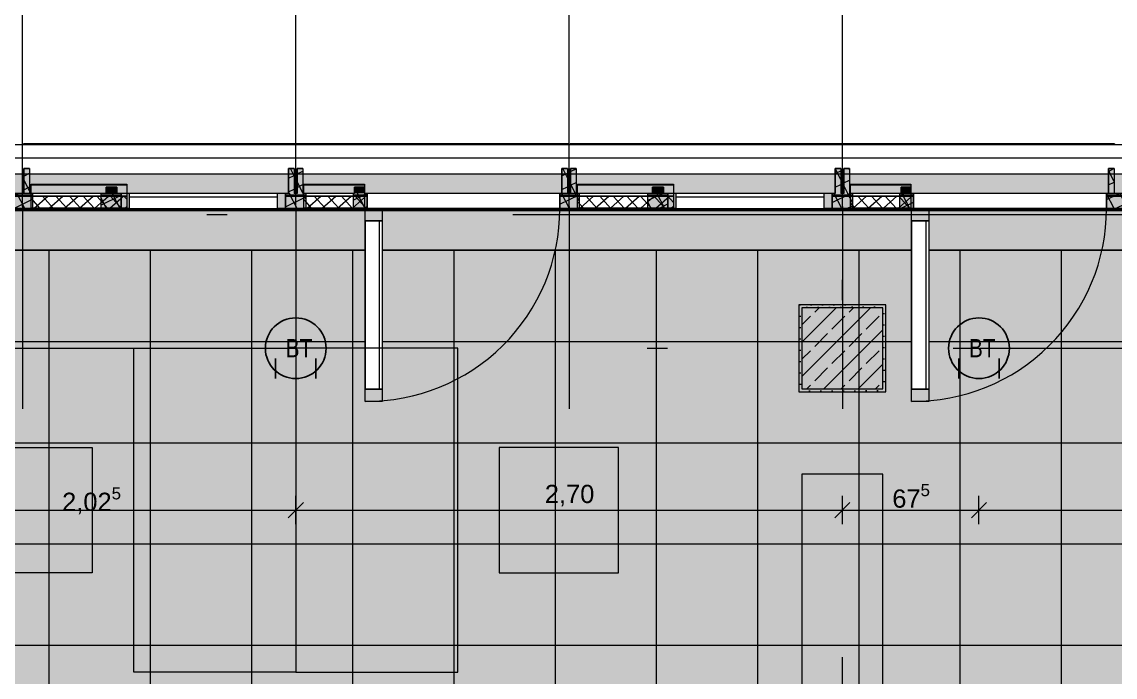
# Model space of a CAD drawing. Header units: metres. Extents: x -22.4 to 53.1, y 133.6 to 157.9.
# Drawn here: x 15.92 to 21.32, y 150.76 to 154 of the extents above; entities that cross this region are included whole.
import ezdxf

# ---------------------------------------------------------------- set-up
doc = ezdxf.new("R2010")
doc.units = ezdxf.units.M
doc.header["$MEASUREMENT"] = 0
for name, pattern in [('Achse', [0.0023, 0.0015, -0.0008]), ('Strichlinie_ eng', [0.0023, 0.0015, -0.0008]), ('Strichpunktlinie', [0.006703, 0.003528, -0.001764, 0, -0.001411]), ('Wipeout_Contour', [1, 0, -1])]:
    doc.linetypes.add(name, pattern=pattern)
for name, color, linetype in [('00  Raster', 7, 'Continuous'), ('00  Raster Ausbau', 7, 'Continuous'), ('10  Fassade', 7, 'Continuous'), ('10  Fassade_Deckschraffur', 7, 'Continuous'), ('10  Fassade_Schnittschraffur', 7, 'Continuous'), ('10  Stützen', 7, 'Continuous'), ('10  Stützen_Schnittschraffur', 7, 'Continuous'), ('10  Wand Massiv_Deckschraffur', 7, 'Continuous'), ('10  Wand Massiv_Fenster', 7, 'Continuous'), ('20  Möbel', 7, 'Continuous'), ('20  TGA - Revi+BT', 7, 'Continuous'), ('40 Bemaßung 1_ 50 Bodenspiegel', 7, 'Continuous'), ('Neubau_20  Boden Aufbauten', 7, 'Continuous'), ('Neubau_20  Boden Aufbauten_Deckschraffur', 7, 'Continuous'), ('Neubau_20  Möbel', 7, 'Continuous'), ('Neubau_20  TGA - Revi+BT', 7, 'Continuous')]:
    doc.layers.add(name, color=color, linetype=linetype)
doc.styles.add('ERSTELLTER_STIL_1', font='')
doc.styles.add('ERSTELLTER_STIL_2', font='')
doc.styles.get('ERSTELLTER_STIL_1').set_extended_font_data('Arial')
doc.styles.get('ERSTELLTER_STIL_2').set_extended_font_data('Arial Narrow')
pattern_1 = [(41.86749, (-110.10794, 75.264664), (-0.033370506, 0.037234518), []), (131.86749, (-110.10794, 75.264664), (0.037234518, 0.033370506), [])]
pattern_2 = [(26.86749, (-110.10794, 75.264664), (-0.027115717, 0.053523246), []), (116.86749, (-110.10794, 75.264664), (0.053523246, 0.027115717), [])]

msp = doc.modelspace()

# ---------------------------------------------------------------- hatches: boundary and pattern name
at = {"layer": '10  Stützen_Schnittschraffur', "linetype": 'Continuous', "lineweight": 0, "true_color": 0xffffff}
h = msp.add_hatch(color=7, dxfattribs=at)
h.paths.add_polyline_path([(19.7534, 152.6049), (19.7534, 152.1749), (20.1834, 152.1749), (20.1834, 152.6049)])
h.paths.add_polyline_path([(19.7684, 152.5899), (20.1684, 152.5899), (20.1684, 152.1899), (19.7684, 152.1899)], flags=0)
at = {"layer": '10  Stützen_Schnittschraffur', "linetype": 'Continuous', "lineweight": 13, "true_color": 0x000100}
h = msp.add_hatch(dxfattribs=at)
h.set_pattern_fill('Gips_0001', color=98, style=0, pattern_type=2)
h.set_pattern_definition([(26.86749, (-110.107942, 75.264664), (-0.0112982155, 0.0223013526), [0, -0.025])])
h.paths.add_polyline_path([(19.7534, 152.6049), (19.7534, 152.1749), (20.1834, 152.1749), (20.1834, 152.6049)])
h.paths.add_polyline_path([(19.7684, 152.5899), (20.1684, 152.5899), (20.1684, 152.1899), (19.7684, 152.1899)], flags=0)
at = {"layer": '10  Stützen_Schnittschraffur', "linetype": 'Continuous', "lineweight": 0, "true_color": 0xffffff}
msp.add_hatch(color=7, dxfattribs=at).paths.add_polyline_path([(19.7684, 152.1899), (20.1684, 152.1899), (20.1684, 152.5899), (19.7684, 152.5899)])
at = {"layer": '10  Stützen_Schnittschraffur', "linetype": 'Continuous', "lineweight": 13, "true_color": 0x000100}
h = msp.add_hatch(dxfattribs=at)
h.set_pattern_fill('Beton__Stahlbeton_0001', color=98, style=0, pattern_type=2)
h.set_pattern_definition([(225, (19.76843, 152.58991), (-0.084853, 0.084853), []), (225, (19.726, 152.63233), (-0.084853, 0.084853), [0.09, -0.03])])
h.paths.add_polyline_path([(19.7684, 152.1899), (20.1684, 152.1899), (20.1684, 152.5899), (19.7684, 152.5899)])
at = {"layer": 'Neubau_20  Boden Aufbauten_Deckschraffur', "linetype": 'Continuous', "lineweight": 0, "true_color": 0xffffff}
h = msp.add_hatch(color=7, dxfattribs=at)
h.paths.add_polyline_path([(-1.5691, 152.8749), (-1.5691, 148.1899), (3.8309, 148.1899), (3.8309, 145.6049), (-1.6666, 145.6049), (-1.6666, 145.3049), (29.4509, 145.3049), (29.4509, 148.8302), (30.6509, 148.8302), (30.6509, 152.1899), (30.5714, 152.1899), (30.5714, 152.5899), (30.7434, 152.5899), (30.7434, 152.8757), (3.7934, 152.8749)])
h.paths.add_polyline_path([(9.1184, 145.6049), (9.1184, 148.1899), (14.6184, 148.1899), (14.6184, 145.6049), (13.0834, 145.6049), (13.0834, 145.7949), (10.6384, 145.7949), (10.6384, 145.6049)], flags=0)
at = {"layer": 'Neubau_20  Boden Aufbauten_Deckschraffur', "linetype": 'Continuous', "lineweight": 18}
h = msp.add_hatch(dxfattribs=at)
h.set_pattern_fill('Verband__Quadrat__50x50__4D', color=6, style=0, pattern_type=2)
h.set_pattern_definition([(8e-13, (15.05054, 148.9226), (0, 0.5), []), (90, (15.05054, 148.9226), (-0.5, 0), [])])
h.paths.add_polyline_path([(-1.5691, 152.8749), (-1.5691, 148.1899), (3.8309, 148.1899), (3.8309, 145.6049), (-1.6666, 145.6049), (-1.6666, 145.3049), (29.4509, 145.3049), (29.4509, 148.8302), (30.6509, 148.8302), (30.6509, 152.1899), (30.5714, 152.1899), (30.5714, 152.5899), (30.7434, 152.5899), (30.7434, 152.8757), (3.7934, 152.8749)])
h.paths.add_polyline_path([(9.1184, 145.6049), (9.1184, 148.1899), (14.6184, 148.1899), (14.6184, 145.6049), (13.0834, 145.6049), (13.0834, 145.7949), (10.6384, 145.7949), (10.6384, 145.6049)], flags=0)

# ---------------------------------------------------------------- linework, layer by layer
at = {"layer": '10  Stützen', "color": 7, "linetype": 'Continuous', "lineweight": 13, "ltscale": 1000, "flags": 128}
for points in [[(19.7534, 152.6049), (19.7534, 152.1749), (20.1834, 152.1749), (20.1834, 152.6049)], [(19.7684, 152.1899), (20.1684, 152.1899), (20.1684, 152.5899), (19.7684, 152.5899)]]:
    msp.add_lwpolyline(points, close=True, dxfattribs=at)
at = {"layer": '20  Möbel', "color": 9, "linetype": 'Continuous', "lineweight": 18, "ltscale": 1000}
for p, q in [((19.7684, 151.7681), (19.7684, 150.5681)), ((20.1684, 151.7681), (19.7684, 151.7681)), ((20.1684, 150.5681), (20.1684, 151.7681))]:
    msp.add_line(p, q, dxfattribs=at)
at = {"layer": '40 Bemaßung 1_ 50 Bodenspiegel', "color": 7, "linetype": 'Continuous', "lineweight": 13, "ltscale": 1000}
for p, q in [((17.2684, 151.5199), (17.2684, 151.6606)), ((19.9684, 151.5199), (19.9684, 151.6606)), ((20.6434, 151.5199), (20.6434, 151.6606)), ((15.2449, 151.5903), (17.2684, 151.5903)), ((17.3059, 151.6278), (17.2309, 151.5528)), ((17.2684, 151.5903), (19.9684, 151.5903)), ((20.0059, 151.6278), (19.9309, 151.5528)), ((19.9684, 151.5903), (20.6434, 151.5903)), ((20.6809, 151.6278), (20.6059, 151.5528)), ((20.6434, 151.5903), (22.6684, 151.5903))]:
    msp.add_line(p, q, dxfattribs=at)
at = {"layer": 'Neubau_20  Boden Aufbauten', "color": 7, "linetype": 'Continuous', "lineweight": 13, "ltscale": 1000, "flags": 128}
msp.add_lwpolyline([(-1.5691, 152.8749), (-1.5691, 148.1899), (3.8309, 148.1899), (3.8309, 145.6049), (-1.6666, 145.6049), (-1.6666, 145.3049), (29.4509, 145.3049), (29.4509, 148.8302), (30.6509, 148.8302), (30.6509, 152.1899), (30.5714, 152.1899), (30.5714, 152.5899), (30.7434, 152.5899), (30.7434, 152.8757), (3.7934, 152.8749)], close=True, dxfattribs=at)
at = {"layer": 'Neubau_20  Möbel', "color": 9, "linetype": 'Continuous', "lineweight": 18, "ltscale": 1000, "flags": 128}
for points in [[(17.2684, 152.3899), (17.2684, 150.7899), (16.4684, 150.7899), (16.4684, 152.3899)], [(16.2634, 151.8999), (16.2634, 151.2799), (15.6734, 151.2799), (15.6734, 151.8999)], [(18.2734, 151.8999), (18.2734, 151.2799), (18.8634, 151.2799), (18.8634, 151.8999)]]:
    msp.add_lwpolyline(points, close=True, dxfattribs=at)
at = {"layer": 'Neubau_20  TGA - Revi+BT', "color": 1, "linetype": 'Continuous', "lineweight": 25, "ltscale": 1000}
for p, q in [((17.1684, 152.2399), (17.1684, 152.3399)), ((17.3684, 152.2399), (17.3684, 152.3399)), ((20.5434, 152.2399), (20.5434, 152.3399)), ((20.7434, 152.2399), (20.7434, 152.3399))]:
    msp.add_line(p, q, dxfattribs=at)
for centre in [(17.2684, 152.3899), (20.6434, 152.3899)]:
    msp.add_circle(centre, 0.15, dxfattribs=at)

# ---------------------------------------------------------------- texts
at = {"layer": '20  TGA - Revi+BT', "color": 1, "linetype": 'Continuous', "lineweight": 25, "char_height": 0.09, "attachment_point": 6, "rotation": 359.9998, "style": 'ERSTELLTER_STIL_2'}
for insert in [(17.3503, 152.3904), (20.7253, 152.3904)]:
    msp.add_mtext('\\A1;{\\pqr;\\fArial Narrow|b0|i0|c0|p38;BT }', dxfattribs=dict(at, insert=insert))
at = {"layer": '40 Bemaßung 1_ 50 Bodenspiegel', "color": 7, "linetype": 'Continuous', "lineweight": 13, "char_height": 0.09, "attachment_point": 7, "style": 'ERSTELLTER_STIL_1'}
for s, insert in [('\\A1;{\\pql;\\fArial|b0|i0|c0|p38;2,02\\fArial|b0|i0|c0|p38;\\A1{\\H.66x;\\S5^  ;}}', (16.1144, 151.5599)), ('\\A1;{\\pql;\\fArial|b0|i0|c0|p38;67\\fArial|b0|i0|c0|p38;\\A1{\\H.66x;\\S5^  ;}}', (20.2151, 151.5759))]:
    msp.add_mtext(s, dxfattribs=dict(at, insert=insert))
at = {"layer": '40 Bemaßung 1_ 50 Bodenspiegel', "color": 7, "linetype": 'Continuous', "lineweight": 13, "insert": (18.4987, 151.6083), "char_height": 0.09, "width": 0.239452, "attachment_point": 7, "style": 'ERSTELLTER_STIL_1'}
msp.add_mtext('\\A1;{\\pql;\\fArial|b0|i0|c0|p38;2,70}', dxfattribs=at)

# ---------------------------------------------------------------- wipeouts: each hides what was drawn before it
at = {"color": 254, "linetype": 'Wipeout_Contour', "lineweight": 0, "ltscale": 621.032677}
msp.add_wipeout([(-8.8716, 153.3959), (-8.8716, 153.3299), (33.1556, 153.3299), (33.1556, 153.3959)], dxfattribs=at).dxf.layer = '10  Fassade_Deckschraffur'

# ---------------------------------------------------------------- next in the draw order: linework, layer by layer
at = {"layer": '10  Fassade', "color": 7, "linetype": 'Continuous', "lineweight": 18, "ltscale": 1000, "flags": 128}
msp.add_lwpolyline([(-8.8716, 153.3959), (33.1556, 153.3959)], dxfattribs=at)

# ---------------------------------------------------------------- next in the draw order: wipeouts: each hides what was drawn before it
at = {"color": 254, "linetype": 'Wipeout_Contour', "lineweight": 0, "ltscale": 620.542959}
msp.add_wipeout([(-8.8716, 153.1481), (33.1556, 153.1481), (33.1556, 153.3299), (-8.8716, 153.3299)], dxfattribs=at).dxf.layer = '10  Fassade_Deckschraffur'
at = {"color": 254, "linetype": 'Wipeout_Contour', "lineweight": 0, "ltscale": 619.490873}
msp.add_wipeout([(-8.8716, 153.0705), (-8.8716, 152.875), (33.1556, 152.875), (33.1556, 153.0705)], dxfattribs=at).dxf.layer = '10  Fassade_Deckschraffur'

# ---------------------------------------------------------------- next in the draw order: hatches: boundary and pattern name
at = {"layer": '10  Fassade', "linetype": 'Continuous', "lineweight": 0, "true_color": 0xffffff}
for points in [[(15.9609, 153.1999), (15.9609, 153.1969), (16.4344, 153.1969), (16.4344, 153.1999)], [(17.3084, 153.1999), (17.3084, 153.1969), (17.6074, 153.1969), (17.6074, 153.1999)], [(18.6609, 153.1999), (18.6609, 153.1969), (19.1344, 153.1969), (19.1344, 153.1999)], [(20.0084, 153.1999), (20.0084, 153.1969), (20.3074, 153.1969), (20.3074, 153.1999)]]:
    msp.add_hatch(color=7, dxfattribs=at).paths.add_polyline_path(points)

# ---------------------------------------------------------------- next in the draw order: linework, layer by layer
at = {"layer": '10  Fassade', "color": 7, "linetype": 'Continuous', "lineweight": 13, "ltscale": 1000}
for p, q in [((15.9534, 153.2774), (15.9259, 153.2774)), ((17.2609, 153.2774), (17.2334, 153.2774)), ((17.3034, 153.2774), (17.2759, 153.2774)), ((18.6109, 153.2774), (18.5834, 153.2774)), ((18.6534, 153.2774), (18.6259, 153.2774)), ((19.9609, 153.2774), (19.9334, 153.2774)), ((20.0034, 153.2774), (19.9759, 153.2774)), ((21.3109, 153.2774), (21.2834, 153.2774)), ((16.3854, 153.1849), (16.3314, 153.1849)), ((17.6074, 153.1849), (17.5594, 153.1849)), ((19.0854, 153.1849), (19.0314, 153.1849)), ((20.3074, 153.1849), (20.2594, 153.1849))]:
    msp.add_line(p, q, dxfattribs=at)
at = {"layer": '10  Fassade', "color": 7, "linetype": 'Continuous', "lineweight": 18, "ltscale": 1000, "flags": 128}
for points in [[(-8.8716, 153.3299), (33.1556, 153.3299)], [(-8.8716, 152.875), (33.1556, 152.875)]]:
    msp.add_lwpolyline(points, dxfattribs=at)
at = {"layer": '10  Fassade', "color": 7, "linetype": 'Strichlinie_ eng', "lineweight": 18, "ltscale": 1000, "flags": 128}
for points in [[(15.9259, 153.2774), (15.9534, 153.2774)], [(17.2334, 153.2774), (17.2609, 153.2774)], [(17.2759, 153.2774), (17.3034, 153.2774)], [(18.5834, 153.2774), (18.6109, 153.2774)], [(18.6259, 153.2774), (18.6534, 153.2774)], [(19.9334, 153.2774), (19.9609, 153.2774)], [(19.9759, 153.2774), (20.0034, 153.2774)], [(21.2834, 153.2774), (21.3109, 153.2774)], [(16.3314, 153.1849), (16.3854, 153.1849)], [(17.5594, 153.1849), (17.6074, 153.1849)], [(19.0314, 153.1849), (19.0854, 153.1849)], [(20.2594, 153.1849), (20.3074, 153.1849)]]:
    msp.add_lwpolyline(points, dxfattribs=at)
at = {"layer": '10  Fassade', "color": 7, "linetype": 'Continuous', "lineweight": 18, "ltscale": 1000, "flags": 128}
for points in [[(15.9609, 153.1999), (16.4344, 153.1999), (16.4344, 153.1969), (15.9609, 153.1969)], [(17.3084, 153.1999), (17.6074, 153.1999), (17.6074, 153.1969), (17.3084, 153.1969)], [(18.6609, 153.1999), (19.1344, 153.1999), (19.1344, 153.1969), (18.6609, 153.1969)], [(20.0084, 153.1999), (20.3074, 153.1999), (20.3074, 153.1969), (20.0084, 153.1969)]]:
    msp.add_lwpolyline(points, close=True, dxfattribs=at)
at = {"layer": '10  Wand Massiv_Fenster', "color": 7, "linetype": 'Continuous', "lineweight": 13, "ltscale": 1000}
for p, q in [((33.1556, 153.2499), (-8.8716, 153.2499)), ((33.1556, 152.8749), (-8.8716, 152.8749))]:
    msp.add_line(p, q, dxfattribs=at)

# ---------------------------------------------------------------- next in the draw order: wipeouts: each hides what was drawn before it
at = {"color": 254, "linetype": 'Wipeout_Contour', "lineweight": 0, "ltscale": 620.177937}
msp.add_wipeout([(-8.8716, 153.1481), (-8.8716, 153.1451), (33.1556, 153.1451), (33.1556, 153.1481)], dxfattribs=at).dxf.layer = '10  Fassade_Deckschraffur'

# ---------------------------------------------------------------- next in the draw order: wipeouts: each hides what was drawn before it
at = {"color": 254, "linetype": 'Wipeout_Contour', "lineweight": 0, "ltscale": 620.03891}
msp.add_wipeout([(-8.8716, 153.1419), (-8.8716, 153.0809), (33.1556, 153.0809), (33.1556, 153.1419)], dxfattribs=at).dxf.layer = '10  Fassade_Deckschraffur'

# ---------------------------------------------------------------- next in the draw order: linework, layer by layer
at = {"layer": '10  Fassade', "color": 7, "linetype": 'Continuous', "lineweight": 13, "ltscale": 1000}
for p, q in [((15.9259, 153.2774), (15.9259, 153.1549)), ((17.2609, 153.2774), (17.2609, 153.1549)), ((17.2759, 153.2774), (17.2759, 153.1549)), ((18.6109, 153.2774), (18.6109, 153.1549)), ((18.6259, 153.2774), (18.6259, 153.1549)), ((19.9609, 153.2774), (19.9609, 153.1549)), ((19.9759, 153.2774), (19.9759, 153.1549)), ((21.3109, 153.2774), (21.3109, 153.1549)), ((17.2759, 153.1549), (17.2609, 153.1549)), ((19.9759, 153.1549), (19.9609, 153.1549))]:
    msp.add_line(p, q, dxfattribs=at)
at = {"layer": '10  Fassade', "color": 7, "linetype": 'Strichlinie_ eng', "lineweight": 18, "ltscale": 1000, "flags": 128}
for points in [[(15.9259, 153.1549), (15.9259, 153.2774)], [(15.9534, 153.2774), (15.9534, 153.1549)], [(17.2334, 153.1549), (17.2334, 153.2774)], [(17.2609, 153.2774), (17.2609, 153.1549)], [(17.2759, 153.1549), (17.2759, 153.2774)], [(17.3034, 153.2774), (17.3034, 153.1549)], [(18.5834, 153.1549), (18.5834, 153.2774)], [(18.6109, 153.2774), (18.6109, 153.1549)], [(18.6259, 153.1549), (18.6259, 153.2774)], [(18.6534, 153.2774), (18.6534, 153.1549)], [(19.9334, 153.1549), (19.9334, 153.2774)], [(19.9609, 153.2774), (19.9609, 153.1549)], [(19.9759, 153.1549), (19.9759, 153.2774)], [(20.0034, 153.2774), (20.0034, 153.1549)], [(21.2834, 153.1549), (21.2834, 153.2774)], [(21.3109, 153.2774), (21.3109, 153.1549)], [(16.3314, 153.1549), (16.3314, 153.1849)], [(16.3854, 153.1849), (16.3854, 153.1549)], [(17.5594, 153.1549), (17.5594, 153.1849)], [(17.6074, 153.1849), (17.6074, 153.1549)], [(19.0314, 153.1549), (19.0314, 153.1849)], [(19.0854, 153.1849), (19.0854, 153.1549)], [(20.2594, 153.1549), (20.2594, 153.1849)], [(20.3074, 153.1849), (20.3074, 153.1549)], [(33.1556, 153.1549), (32.5564, 153.1549), (32.1184, 153.1549), (31.0859, 153.1549), (30.7684, 153.1549), (29.8564, 153.1549), (29.4184, 153.1549), (28.3859, 153.1549), (28.0684, 153.1549), (27.1564, 153.1549), (26.7184, 153.1549), (25.6859, 153.1549), (25.3684, 153.1549), (24.4564, 153.1549), (24.0184, 153.1549), (22.9859, 153.1549), (22.6684, 153.1549), (21.7564, 153.1549), (21.3184, 153.1549), (20.2859, 153.1549), (19.9684, 153.1549), (19.0564, 153.1549), (18.6184, 153.1549), (17.5859, 153.1549), (17.2684, 153.1549), (16.3564, 153.1549), (15.9184, 153.1549), (14.8859, 153.1549), (14.5684, 153.1549), (13.6564, 153.1549), (13.2184, 153.1549), (12.1859, 153.1549), (11.8684, 153.1549), (10.9564, 153.1549), (10.5184, 153.1549), (9.4859, 153.1549), (9.1684, 153.1549), (8.2564, 153.1549), (7.8184, 153.1549), (6.7859, 153.1549), (6.4684, 153.1549), (5.5564, 153.1549), (5.1184, 153.1549), (4.0859, 153.1549), (3.7684, 153.1549), (2.8564, 153.1549), (2.4184, 153.1549), (1.3859, 153.1549), (1.0684, 153.1549), (0.1564, 153.1549), (-0.2816, 153.1549), (-1.3141, 153.1549), (-1.6316, 153.1549), (-2.5436, 153.1549), (-2.9816, 153.1549), (-4.0141, 153.1549), (-4.3316, 153.1549), (-5.2436, 153.1549), (-5.6816, 153.1549), (-6.7141, 153.1549), (-7.0316, 153.1549), (-7.9436, 153.1549), (-8.8716, 153.1549)]]:
    msp.add_lwpolyline(points, dxfattribs=at)
at = {"layer": '10  Fassade', "color": 7, "linetype": 'Continuous', "lineweight": 18, "ltscale": 1000, "flags": 128}
for points in [[(-8.8716, 153.1481), (33.1556, 153.1481)], [(-8.8716, 153.1451), (33.1556, 153.1451)], [(-8.8716, 153.1419), (33.1556, 153.1419)]]:
    msp.add_lwpolyline(points, dxfattribs=at)
at = {"layer": '10  Fassade', "color": 7, "linetype": 'Continuous', "lineweight": 13, "ltscale": 1000, "flags": 128}
for points in [[(15.9259, 153.1549), (15.9184, 153.1549), (15.9109, 153.1549)], [(18.6259, 153.1549), (18.6184, 153.1549), (18.6109, 153.1549)], [(21.3259, 153.1549), (21.3184, 153.1549), (21.3109, 153.1549)]]:
    msp.add_lwpolyline(points, dxfattribs=at)

# ---------------------------------------------------------------- next in the draw order: wipeouts: each hides what was drawn before it
at = {"color": 254, "linetype": 'Wipeout_Contour', "lineweight": 0, "ltscale": 619.908534}
msp.add_wipeout([(-8.8716, 153.0759), (33.1556, 153.0759), (33.1556, 153.0809), (-8.8716, 153.0809)], dxfattribs=at).dxf.layer = '10  Fassade_Deckschraffur'

# ---------------------------------------------------------------- next in the draw order: wipeouts: each hides what was drawn before it
at = {"color": 254, "linetype": 'Wipeout_Contour', "lineweight": 0, "ltscale": 619.88798}
msp.add_wipeout([(-8.8716, 153.0759), (-8.8716, 153.0705), (33.1556, 153.0705), (33.1556, 153.0759)], dxfattribs=at).dxf.layer = '10  Fassade_Deckschraffur'

# ---------------------------------------------------------------- next in the draw order: hatches: boundary and pattern name
at = {"layer": '10  Wand Massiv_Deckschraffur', "linetype": 'Continuous', "lineweight": 0, "true_color": 0xffffff}
msp.add_hatch(color=7, dxfattribs=at).paths.add_polyline_path([(-8.8716, 152.8749), (33.1556, 152.8749), (33.1556, 153.2499), (-8.8716, 153.2499)])

# ---------------------------------------------------------------- next in the draw order: linework, layer by layer
at = {"layer": '00  Raster Ausbau', "color": 9, "linetype": 'Achse', "lineweight": 18, "ltscale": 1000}
for p, q in [((15.9184, 153.0899), (15.9184, 154.0899)), ((18.6184, 153.0899), (18.6184, 154.0899)), ((15.9184, 153.0899), (15.9184, 152.0899)), ((18.6184, 153.0899), (18.6184, 152.0899))]:
    msp.add_line(p, q, dxfattribs=at)
at = {"layer": '00  Raster Ausbau', "color": 251, "linetype": 'Achse', "lineweight": 18, "ltscale": 1000, "true_color": 0x5f5f5f}
for p, q in [((17.2684, 153.0899), (17.2684, 154.0899)), ((19.9684, 153.0899), (19.9684, 154.0899)), ((17.2684, 153.0899), (17.2684, 152.0899)), ((19.9684, 153.0899), (19.9684, 152.0899))]:
    msp.add_line(p, q, dxfattribs=at)
at = {"layer": '10  Fassade', "color": 7, "linetype": 'Strichpunktlinie', "lineweight": 13, "ltscale": 1000}
msp.add_line((-8.8716, 153.0499), (33.1556, 153.0499), dxfattribs=at)
at = {"layer": '10  Fassade', "color": 7, "linetype": 'Continuous', "lineweight": 18, "ltscale": 1000, "flags": 128}
for points in [[(-8.8716, 153.0809), (33.1556, 153.0809)], [(-8.8716, 153.0759), (33.1556, 153.0759)], [(-8.8716, 153.0705), (33.1556, 153.0705)]]:
    msp.add_lwpolyline(points, dxfattribs=at)
at = {"layer": '10  Fassade', "color": 7, "linetype": 'Strichlinie_ eng', "lineweight": 18, "ltscale": 1000, "flags": 128}
msp.add_lwpolyline([(33.1556, 153.0799), (32.5564, 153.0799), (32.1184, 153.0799), (31.0859, 153.0799), (30.7684, 153.0799), (29.8564, 153.0799), (29.4184, 153.0799), (28.3859, 153.0799), (28.0684, 153.0799), (27.1564, 153.0799), (26.7184, 153.0799), (25.6859, 153.0799), (25.3684, 153.0799), (24.4564, 153.0799), (24.0184, 153.0799), (22.9859, 153.0799), (22.6684, 153.0799), (21.7564, 153.0799), (21.3184, 153.0799), (20.2859, 153.0799), (19.9684, 153.0799), (19.0564, 153.0799), (18.6184, 153.0799), (17.5859, 153.0799), (17.2684, 153.0799), (16.3564, 153.0799), (15.9184, 153.0799), (14.8859, 153.0799), (14.5684, 153.0799), (13.6564, 153.0799), (13.2184, 153.0799), (12.1859, 153.0799), (11.8684, 153.0799), (10.9564, 153.0799), (10.5184, 153.0799), (9.4859, 153.0799), (9.1684, 153.0799), (8.2564, 153.0799), (7.8184, 153.0799), (6.7859, 153.0799), (6.4684, 153.0799), (5.5564, 153.0799), (5.1184, 153.0799), (4.0859, 153.0799), (3.7684, 153.0799), (2.8564, 153.0799), (2.4184, 153.0799), (1.3859, 153.0799), (1.0684, 153.0799), (0.1564, 153.0799), (-0.2816, 153.0799), (-1.3141, 153.0799), (-1.6316, 153.0799), (-2.5436, 153.0799), (-2.9816, 153.0799), (-4.0141, 153.0799), (-4.3316, 153.0799), (-5.2436, 153.0799), (-5.6816, 153.0799), (-6.7141, 153.0799), (-7.0316, 153.0799), (-7.9436, 153.0799), (-8.8716, 153.0799)], dxfattribs=at)

# ---------------------------------------------------------------- next in the draw order: wipeouts: each hides what was drawn before it
at = {"color": 254, "linetype": 'Wipeout_Contour', "lineweight": 0, "ltscale": 618.792533}
msp.add_wipeout([(21.3134, 153.3959), (21.3134, 153.3999), (18.6234, 153.3999), (18.6234, 153.3959)], dxfattribs=at).dxf.layer = '10  Fassade_Deckschraffur'
at = {"color": 254, "linetype": 'Wipeout_Contour', "lineweight": 0, "ltscale": 615.865101}
msp.add_wipeout([(15.9684, 153.1549), (15.9684, 153.0799), (16.3064, 153.0799), (16.3064, 153.1549)], dxfattribs=at).dxf.layer = '10  Fassade_Deckschraffur'
at = {"color": 254, "linetype": 'Wipeout_Contour', "lineweight": 0, "ltscale": 616.155346}
msp.add_wipeout([(16.4064, 153.1549), (16.4064, 153.0799), (17.2184, 153.0799), (17.2184, 153.1549)], dxfattribs=at).dxf.layer = '10  Fassade_Deckschraffur'
at = {"color": 254, "linetype": 'Wipeout_Contour', "lineweight": 0, "ltscale": 616.430543}
msp.add_wipeout([(17.3184, 153.1549), (17.3184, 153.0799), (17.5514, 153.0799), (17.5514, 153.1549)], dxfattribs=at).dxf.layer = '10  Fassade_Deckschraffur'
at = {"color": 254, "linetype": 'Wipeout_Contour', "lineweight": 0, "ltscale": 616.737915}
msp.add_wipeout([(17.6204, 153.1549), (17.6204, 153.0799), (18.5734, 153.0799), (18.5734, 153.1549)], dxfattribs=at).dxf.layer = '10  Fassade_Deckschraffur'
at = {"color": 254, "linetype": 'Wipeout_Contour', "lineweight": 0, "ltscale": 617.090495}
msp.add_wipeout([(18.6684, 153.1549), (18.6684, 153.0799), (19.0064, 153.0799), (19.0064, 153.1549)], dxfattribs=at).dxf.layer = '10  Fassade_Deckschraffur'
at = {"color": 254, "linetype": 'Wipeout_Contour', "lineweight": 0, "ltscale": 617.427334}
msp.add_wipeout([(19.1064, 153.1549), (19.1064, 153.0799), (19.9184, 153.0799), (19.9184, 153.1549)], dxfattribs=at).dxf.layer = '10  Fassade_Deckschraffur'
at = {"color": 254, "linetype": 'Wipeout_Contour', "lineweight": 0, "ltscale": 617.745571}
msp.add_wipeout([(20.0184, 153.1549), (20.0184, 153.0799), (20.2514, 153.0799), (20.2514, 153.1549)], dxfattribs=at).dxf.layer = '10  Fassade_Deckschraffur'
at = {"color": 254, "linetype": 'Wipeout_Contour', "lineweight": 0, "ltscale": 618.098468}
msp.add_wipeout([(20.3204, 153.1549), (20.3204, 153.0799), (21.2734, 153.0799), (21.2734, 153.1549)], dxfattribs=at).dxf.layer = '10  Fassade_Deckschraffur'
at = {"color": 254, "linetype": 'Wipeout_Contour', "lineweight": 0, "ltscale": 614.487699}
msp.add_wipeout([(17.6956, 153.0199), (17.6106, 153.0199), (17.6106, 152.1873), (17.6956, 152.1873)], dxfattribs=at).dxf.layer = '10  Fassade_Schnittschraffur'
at = {"color": 254, "linetype": 'Wipeout_Contour', "lineweight": 0, "ltscale": 615.822126}
msp.add_wipeout([(20.3956, 153.0199), (20.3106, 153.0199), (20.3106, 152.1873), (20.3956, 152.1873)], dxfattribs=at).dxf.layer = '10  Fassade_Schnittschraffur'

# ---------------------------------------------------------------- next in the draw order: hatches: boundary and pattern name
at = {"layer": '10  Fassade', "linetype": 'Continuous', "lineweight": 13, "true_color": 0x000100}
h = msp.add_hatch(dxfattribs=at)
h.set_pattern_fill('Dämmung__hart_2_0001', color=98, style=0, pattern_type=2)
h.set_pattern_definition(pattern_1)
h.paths.add_polyline_path([(15.9609, 153.1419), (15.9609, 153.0819), (16.4344, 153.0819), (16.4344, 153.1419)])
h = msp.add_hatch(dxfattribs=at)
h.set_pattern_fill('Dämmung__hart_2_0001', color=98, style=0, pattern_type=2)
h.set_pattern_definition(pattern_1)
h.paths.add_polyline_path([(17.3084, 153.1419), (17.3084, 153.0819), (17.6074, 153.0819), (17.6074, 153.1419)])
h = msp.add_hatch(dxfattribs=at)
h.set_pattern_fill('Dämmung__hart_2_0001', color=98, style=0, pattern_type=2)
h.set_pattern_definition(pattern_1)
h.paths.add_polyline_path([(18.6609, 153.1419), (18.6609, 153.0819), (19.1344, 153.0819), (19.1344, 153.1419)])
h = msp.add_hatch(dxfattribs=at)
h.set_pattern_fill('Dämmung__hart_2_0001', color=98, style=0, pattern_type=2)
h.set_pattern_definition(pattern_1)
h.paths.add_polyline_path([(20.0084, 153.1419), (20.0084, 153.0819), (20.3074, 153.0819), (20.3074, 153.1419)])
at = {"layer": '10  Fassade', "linetype": 'Continuous', "lineweight": 0, "true_color": 0xffffff}
for points in [[(15.9609, 153.0819), (15.9609, 153.0799), (16.4344, 153.0799), (16.4344, 153.0819)], [(17.3084, 153.0819), (17.3084, 153.0799), (17.6074, 153.0799), (17.6074, 153.0819)], [(18.6609, 153.0819), (18.6609, 153.0799), (19.1344, 153.0799), (19.1344, 153.0819)], [(20.0084, 153.0819), (20.0084, 153.0799), (20.3074, 153.0799), (20.3074, 153.0819)]]:
    msp.add_hatch(color=7, dxfattribs=at).paths.add_polyline_path(points)
at = {"layer": '10  Fassade_Schnittschraffur', "linetype": 'Continuous', "lineweight": 0, "true_color": 0xffffff}
for points in [[(15.9534, 153.1549), (15.9534, 153.2774), (15.9259, 153.2774), (15.9259, 153.1549)], [(17.2334, 153.2774), (17.2334, 153.1549), (17.2609, 153.1549), (17.2609, 153.2774)], [(17.3034, 153.2774), (17.2759, 153.2774), (17.2759, 153.1549), (17.3034, 153.1549)], [(18.5834, 153.2774), (18.5834, 153.1549), (18.6109, 153.1549), (18.6109, 153.2774)], [(18.6534, 153.1549), (18.6534, 153.2774), (18.6259, 153.2774), (18.6259, 153.1549)], [(19.9334, 153.2774), (19.9334, 153.1549), (19.9609, 153.1549), (19.9609, 153.2774)], [(20.0034, 153.2774), (19.9759, 153.2774), (19.9759, 153.1549), (20.0034, 153.1549)], [(21.2834, 153.2774), (21.2834, 153.1549), (21.3109, 153.1549), (21.3109, 153.2774)], [(16.3854, 153.1849), (16.3314, 153.1849), (16.3314, 153.1549), (16.3854, 153.1549)], [(17.6074, 153.1549), (17.6074, 153.1849), (17.5594, 153.1849), (17.5594, 153.1549)], [(19.0854, 153.1849), (19.0314, 153.1849), (19.0314, 153.1549), (19.0854, 153.1549)], [(20.3074, 153.1549), (20.3074, 153.1849), (20.2594, 153.1849), (20.2594, 153.1549)], [(15.9259, 153.1549), (15.9184, 153.1549), (15.9109, 153.1549), (15.8834, 153.1549), (15.8734, 153.1549), (15.8734, 153.0799), (15.9684, 153.0799), (15.9684, 153.1549)], [(16.4064, 153.1549), (16.3854, 153.1549), (16.3314, 153.1549), (16.3064, 153.1549), (16.3064, 153.0799), (16.4064, 153.0799)], [(16.4064, 153.1549), (16.4064, 153.0799), (16.4066, 153.1549)], [(17.2182, 153.1549), (17.2182, 153.0799), (17.2184, 153.1549)], [(17.3184, 153.1549), (17.3034, 153.1549), (17.2759, 153.1549), (17.2609, 153.1549), (17.2334, 153.1549), (17.2184, 153.1549), (17.2184, 153.0799), (17.3184, 153.0799)], [(17.6204, 153.1549), (17.6074, 153.1549), (17.5594, 153.1549), (17.5514, 153.1549), (17.5514, 153.0799), (17.6204, 153.0799)], [(17.6204, 153.1549), (17.6204, 153.0799), (17.6206, 153.1549)], [(18.5732, 153.1549), (18.5732, 153.0799), (18.5734, 153.1549)], [(18.6259, 153.1549), (18.6184, 153.1549), (18.6109, 153.1549), (18.5834, 153.1549), (18.5734, 153.1549), (18.5734, 153.0799), (18.6684, 153.0799), (18.6684, 153.1549)], [(19.1064, 153.1549), (19.0854, 153.1549), (19.0314, 153.1549), (19.0064, 153.1549), (19.0064, 153.0799), (19.1064, 153.0799)], [(19.1064, 153.1549), (19.1064, 153.0799), (19.1066, 153.1549)], [(19.9182, 153.1549), (19.9182, 153.0799), (19.9184, 153.1549)], [(20.0184, 153.1549), (20.0034, 153.1549), (19.9759, 153.1549), (19.9609, 153.1549), (19.9334, 153.1549), (19.9184, 153.1549), (19.9184, 153.0799), (20.0184, 153.0799)], [(20.3204, 153.1549), (20.3074, 153.1549), (20.2594, 153.1549), (20.2514, 153.1549), (20.2514, 153.0799), (20.3204, 153.0799)], [(20.3204, 153.1549), (20.3204, 153.0799), (20.3206, 153.1549)], [(21.2732, 153.1549), (21.2732, 153.0799), (21.2734, 153.1549)], [(21.3259, 153.1549), (21.3184, 153.1549), (21.3109, 153.1549), (21.2834, 153.1549), (21.2734, 153.1549), (21.2734, 153.0799), (21.3684, 153.0799), (21.3684, 153.1549)], [(17.6956, 153.0799), (17.6106, 153.0799), (17.6106, 153.0199), (17.6956, 153.0199)], [(20.3956, 153.0799), (20.3106, 153.0799), (20.3106, 153.0199), (20.3956, 153.0199)], [(17.6956, 152.1873), (17.6106, 152.1873), (17.6106, 152.1273), (17.6956, 152.1273)], [(20.3956, 152.1873), (20.3106, 152.1873), (20.3106, 152.1273), (20.3956, 152.1273)]]:
    msp.add_hatch(color=7, dxfattribs=at).paths.add_polyline_path(points)
at = {"layer": '10  Fassade_Schnittschraffur', "linetype": 'Continuous', "lineweight": 13, "true_color": 0x000100}
h = msp.add_hatch(dxfattribs=at)
h.set_pattern_fill('Dämmung__hart_1_0001', color=98, style=0, pattern_type=2)
h.set_pattern_definition(pattern_2)
h.paths.add_polyline_path([(15.9534, 153.1549), (15.9534, 153.2774), (15.9259, 153.2774), (15.9259, 153.1549)])
h = msp.add_hatch(dxfattribs=at)
h.set_pattern_fill('Dämmung__hart_1_0001', color=98, style=0, pattern_type=2)
h.set_pattern_definition(pattern_2)
h.paths.add_polyline_path([(17.2334, 153.2774), (17.2334, 153.1549), (17.2609, 153.1549), (17.2609, 153.2774)])
h = msp.add_hatch(dxfattribs=at)
h.set_pattern_fill('Dämmung__hart_1_0001', color=98, style=0, pattern_type=2)
h.set_pattern_definition(pattern_2)
h.paths.add_polyline_path([(17.3034, 153.2774), (17.2759, 153.2774), (17.2759, 153.1549), (17.3034, 153.1549)])
h = msp.add_hatch(dxfattribs=at)
h.set_pattern_fill('Dämmung__hart_1_0001', color=98, style=0, pattern_type=2)
h.set_pattern_definition(pattern_2)
h.paths.add_polyline_path([(18.5834, 153.2774), (18.5834, 153.1549), (18.6109, 153.1549), (18.6109, 153.2774)])
h = msp.add_hatch(dxfattribs=at)
h.set_pattern_fill('Dämmung__hart_1_0001', color=98, style=0, pattern_type=2)
h.set_pattern_definition(pattern_2)
h.paths.add_polyline_path([(18.6534, 153.1549), (18.6534, 153.2774), (18.6259, 153.2774), (18.6259, 153.1549)])
h = msp.add_hatch(dxfattribs=at)
h.set_pattern_fill('Dämmung__hart_1_0001', color=98, style=0, pattern_type=2)
h.set_pattern_definition(pattern_2)
h.paths.add_polyline_path([(19.9334, 153.2774), (19.9334, 153.1549), (19.9609, 153.1549), (19.9609, 153.2774)])
h = msp.add_hatch(dxfattribs=at)
h.set_pattern_fill('Dämmung__hart_1_0001', color=98, style=0, pattern_type=2)
h.set_pattern_definition(pattern_2)
h.paths.add_polyline_path([(20.0034, 153.2774), (19.9759, 153.2774), (19.9759, 153.1549), (20.0034, 153.1549)])
h = msp.add_hatch(dxfattribs=at)
h.set_pattern_fill('Dämmung__hart_1_0001', color=98, style=0, pattern_type=2)
h.set_pattern_definition(pattern_2)
h.paths.add_polyline_path([(21.2834, 153.2774), (21.2834, 153.1549), (21.3109, 153.1549), (21.3109, 153.2774)])
h = msp.add_hatch(dxfattribs=at)
h.set_pattern_fill('Dämmung__hart_1_0001', color=98, style=0, pattern_type=2)
h.set_pattern_definition(pattern_2)
h.paths.add_polyline_path([(16.3854, 153.1849), (16.3314, 153.1849), (16.3314, 153.1549), (16.3854, 153.1549)])
h = msp.add_hatch(dxfattribs=at)
h.set_pattern_fill('Dämmung__hart_1_0001', color=98, style=0, pattern_type=2)
h.set_pattern_definition(pattern_2)
h.paths.add_polyline_path([(17.6074, 153.1549), (17.6074, 153.1849), (17.5594, 153.1849), (17.5594, 153.1549)])
h = msp.add_hatch(dxfattribs=at)
h.set_pattern_fill('Dämmung__hart_1_0001', color=98, style=0, pattern_type=2)
h.set_pattern_definition(pattern_2)
h.paths.add_polyline_path([(19.0854, 153.1849), (19.0314, 153.1849), (19.0314, 153.1549), (19.0854, 153.1549)])
h = msp.add_hatch(dxfattribs=at)
h.set_pattern_fill('Dämmung__hart_1_0001', color=98, style=0, pattern_type=2)
h.set_pattern_definition(pattern_2)
h.paths.add_polyline_path([(20.3074, 153.1549), (20.3074, 153.1849), (20.2594, 153.1849), (20.2594, 153.1549)])
h = msp.add_hatch(dxfattribs=at)
h.set_pattern_fill('Dämmung__hart_1_0001', color=98, style=0, pattern_type=2)
h.set_pattern_definition(pattern_2)
h.paths.add_polyline_path([(15.9259, 153.1549), (15.9184, 153.1549), (15.9109, 153.1549), (15.8834, 153.1549), (15.8734, 153.1549), (15.8734, 153.0799), (15.9684, 153.0799), (15.9684, 153.1549)])
h = msp.add_hatch(dxfattribs=at)
h.set_pattern_fill('Dämmung__hart_1_0001', color=98, style=0, pattern_type=2)
h.set_pattern_definition(pattern_2)
h.paths.add_polyline_path([(16.4064, 153.1549), (16.3854, 153.1549), (16.3314, 153.1549), (16.3064, 153.1549), (16.3064, 153.0799), (16.4064, 153.0799)])
h = msp.add_hatch(dxfattribs=at)
h.set_pattern_fill('Dämmung__hart_1_0001', color=98, style=0, pattern_type=2)
h.set_pattern_definition(pattern_2)
h.paths.add_polyline_path([(17.3184, 153.1549), (17.3034, 153.1549), (17.2759, 153.1549), (17.2609, 153.1549), (17.2334, 153.1549), (17.2184, 153.1549), (17.2184, 153.0799), (17.3184, 153.0799)])
h = msp.add_hatch(dxfattribs=at)
h.set_pattern_fill('Dämmung__hart_1_0001', color=98, style=0, pattern_type=2)
h.set_pattern_definition(pattern_2)
h.paths.add_polyline_path([(17.6204, 153.1549), (17.6074, 153.1549), (17.5594, 153.1549), (17.5514, 153.1549), (17.5514, 153.0799), (17.6204, 153.0799)])
h = msp.add_hatch(dxfattribs=at)
h.set_pattern_fill('Dämmung__hart_1_0001', color=98, style=0, pattern_type=2)
h.set_pattern_definition(pattern_2)
h.paths.add_polyline_path([(18.6259, 153.1549), (18.6184, 153.1549), (18.6109, 153.1549), (18.5834, 153.1549), (18.5734, 153.1549), (18.5734, 153.0799), (18.6684, 153.0799), (18.6684, 153.1549)])
h = msp.add_hatch(dxfattribs=at)
h.set_pattern_fill('Dämmung__hart_1_0001', color=98, style=0, pattern_type=2)
h.set_pattern_definition(pattern_2)
h.paths.add_polyline_path([(19.1064, 153.1549), (19.0854, 153.1549), (19.0314, 153.1549), (19.0064, 153.1549), (19.0064, 153.0799), (19.1064, 153.0799)])
h = msp.add_hatch(dxfattribs=at)
h.set_pattern_fill('Dämmung__hart_1_0001', color=98, style=0, pattern_type=2)
h.set_pattern_definition(pattern_2)
h.paths.add_polyline_path([(20.0184, 153.1549), (20.0034, 153.1549), (19.9759, 153.1549), (19.9609, 153.1549), (19.9334, 153.1549), (19.9184, 153.1549), (19.9184, 153.0799), (20.0184, 153.0799)])
h = msp.add_hatch(dxfattribs=at)
h.set_pattern_fill('Dämmung__hart_1_0001', color=98, style=0, pattern_type=2)
h.set_pattern_definition(pattern_2)
h.paths.add_polyline_path([(20.3204, 153.1549), (20.3074, 153.1549), (20.2594, 153.1549), (20.2514, 153.1549), (20.2514, 153.0799), (20.3204, 153.0799)])
h = msp.add_hatch(dxfattribs=at)
h.set_pattern_fill('Dämmung__hart_1_0001', color=98, style=0, pattern_type=2)
h.set_pattern_definition(pattern_2)
h.paths.add_polyline_path([(21.3259, 153.1549), (21.3184, 153.1549), (21.3109, 153.1549), (21.2834, 153.1549), (21.2734, 153.1549), (21.2734, 153.0799), (21.3684, 153.0799), (21.3684, 153.1549)])

# ---------------------------------------------------------------- next in the draw order: linework, layer by layer
at = {"layer": '00  Raster', "color": 7, "linetype": 'Strichpunktlinie', "lineweight": 13, "ltscale": 1000}
for p, q in [((19.9684, 133.7291), (19.9684, 155.8899)), ((-20.302, 152.3899), (33.1556, 152.3899))]:
    msp.add_line(p, q, dxfattribs=at)
at = {"layer": '10  Fassade', "color": 7, "linetype": 'Continuous', "lineweight": 13, "ltscale": 1000}
for p, q in [((15.9534, 153.2774), (15.9534, 153.1549)), ((17.2334, 153.2774), (17.2334, 153.1549)), ((17.3034, 153.2774), (17.3034, 153.1549)), ((18.5834, 153.2774), (18.5834, 153.1549)), ((18.6534, 153.2774), (18.6534, 153.1549)), ((19.9334, 153.2774), (19.9334, 153.1549)), ((20.0034, 153.2774), (20.0034, 153.1549)), ((21.2834, 153.2774), (21.2834, 153.1549)), ((16.3314, 153.1849), (16.3314, 153.1549)), ((16.3854, 153.1849), (16.3854, 153.1549)), ((17.5594, 153.1849), (17.5594, 153.1549)), ((17.6074, 153.1849), (17.6074, 153.1549)), ((19.0314, 153.1849), (19.0314, 153.1549)), ((19.0854, 153.1849), (19.0854, 153.1549)), ((20.2594, 153.1849), (20.2594, 153.1549)), ((20.3074, 153.1849), (20.3074, 153.1549)), ((15.9684, 153.1549), (15.9534, 153.1549)), ((15.9684, 153.1549), (15.9684, 153.0799)), ((16.3314, 153.1549), (16.3064, 153.1549)), ((16.3064, 153.1549), (16.3064, 153.0799)), ((16.4064, 153.1549), (16.3854, 153.1549)), ((16.4064, 153.1549), (16.4064, 153.0799)), ((17.2334, 153.1549), (17.2184, 153.1549)), ((17.2184, 153.1549), (17.2184, 153.0799)), ((17.3184, 153.1549), (17.3034, 153.1549)), ((17.3184, 153.1549), (17.3184, 153.0799)), ((17.5594, 153.1549), (17.5514, 153.1549)), ((17.5514, 153.1549), (17.5514, 153.0799)), ((17.6204, 153.1549), (17.6074, 153.1549)), ((17.6204, 153.1549), (17.6204, 153.0799)), ((18.5834, 153.1549), (18.5734, 153.1549)), ((18.5734, 153.1549), (18.5734, 153.0799)), ((18.6684, 153.1549), (18.6534, 153.1549)), ((18.6684, 153.1549), (18.6684, 153.0799)), ((19.0314, 153.1549), (19.0064, 153.1549)), ((19.0064, 153.1549), (19.0064, 153.0799)), ((19.1064, 153.1549), (19.0854, 153.1549)), ((19.1064, 153.1549), (19.1064, 153.0799)), ((19.9334, 153.1549), (19.9184, 153.1549)), ((19.9184, 153.1549), (19.9184, 153.0799)), ((20.0184, 153.1549), (20.0034, 153.1549)), ((20.0184, 153.1549), (20.0184, 153.0799)), ((20.2594, 153.1549), (20.2514, 153.1549)), ((20.2514, 153.1549), (20.2514, 153.0799)), ((20.3204, 153.1549), (20.3074, 153.1549)), ((20.3204, 153.1549), (20.3204, 153.0799)), ((21.2834, 153.1549), (21.2734, 153.1549)), ((21.2734, 153.1549), (21.2734, 153.0799)), ((15.9684, 153.0799), (15.8734, 153.0799)), ((16.4064, 153.0799), (16.3064, 153.0799)), ((17.3184, 153.0799), (17.2184, 153.0799)), ((17.6204, 153.0799), (17.5514, 153.0799)), ((18.6684, 153.0799), (18.5734, 153.0799)), ((19.1064, 153.0799), (19.0064, 153.0799)), ((20.0184, 153.0799), (19.9184, 153.0799)), ((20.3204, 153.0799), (20.2514, 153.0799)), ((21.3684, 153.0799), (21.2734, 153.0799))]:
    msp.add_line(p, q, dxfattribs=at)
at = {"layer": '10  Fassade', "color": 7, "linetype": 'Continuous', "lineweight": 18, "ltscale": 1000}
for p, q in [((17.6106, 153.0199), (17.6106, 152.1873)), ((17.6806, 153.0199), (17.6806, 152.1873)), ((17.6956, 153.0199), (17.6956, 152.1873)), ((20.3106, 153.0199), (20.3106, 152.1873)), ((20.3806, 153.0199), (20.3806, 152.1873)), ((20.3956, 153.0199), (20.3956, 152.1873))]:
    msp.add_line(p, q, dxfattribs=at)
at = {"layer": '10  Fassade', "color": 7, "linetype": 'Continuous', "lineweight": 25, "ltscale": 1000, "flags": 128}
msp.add_lwpolyline([(21.3134, 153.3999), (21.3134, 153.3959)], dxfattribs=at)
at = {"layer": '10  Fassade', "color": 7, "linetype": 'Continuous', "lineweight": 18, "ltscale": 1000, "flags": 128}
for points in [[(15.9609, 153.1969), (16.4344, 153.1969), (16.4344, 153.1419), (15.9609, 153.1419)], [(17.3084, 153.1969), (17.6074, 153.1969), (17.6074, 153.1419), (17.3084, 153.1419)], [(18.6609, 153.1969), (19.1344, 153.1969), (19.1344, 153.1419), (18.6609, 153.1419)], [(20.0084, 153.1969), (20.3074, 153.1969), (20.3074, 153.1419), (20.0084, 153.1419)], [(15.9609, 153.1419), (16.4344, 153.1419), (16.4344, 153.0819), (15.9609, 153.0819)], [(16.4064, 153.0799), (16.4066, 153.1549)], [(17.2184, 153.1549), (17.2182, 153.0799)], [(17.3084, 153.1419), (17.6074, 153.1419), (17.6074, 153.0819), (17.3084, 153.0819)], [(17.6204, 153.0799), (17.6206, 153.1549)], [(18.5734, 153.1549), (18.5732, 153.0799)], [(18.6609, 153.1419), (19.1344, 153.1419), (19.1344, 153.0819), (18.6609, 153.0819)], [(19.1064, 153.0799), (19.1066, 153.1549)], [(19.9184, 153.1549), (19.9182, 153.0799)], [(20.0084, 153.1419), (20.3074, 153.1419), (20.3074, 153.0819), (20.0084, 153.0819)], [(20.3204, 153.0799), (20.3206, 153.1549)], [(21.2734, 153.1549), (21.2732, 153.0799)], [(15.9609, 153.0819), (16.4344, 153.0819), (16.4344, 153.0799), (15.9609, 153.0799)], [(17.3084, 153.0819), (17.6074, 153.0819), (17.6074, 153.0799), (17.3084, 153.0799)], [(17.6956, 153.0799), (17.6956, 153.0199), (17.6106, 153.0199), (17.6106, 153.0799)], [(18.6609, 153.0819), (19.1344, 153.0819), (19.1344, 153.0799), (18.6609, 153.0799)], [(20.0084, 153.0819), (20.3074, 153.0819), (20.3074, 153.0799), (20.0084, 153.0799)], [(20.3956, 153.0799), (20.3956, 153.0199), (20.3106, 153.0199), (20.3106, 153.0799)], [(17.6956, 153.0199), (17.6956, 152.1873), (17.6106, 152.1873), (17.6106, 153.0199)], [(20.3956, 153.0199), (20.3956, 152.1873), (20.3106, 152.1873), (20.3106, 153.0199)], [(17.6956, 152.1873), (17.6956, 152.1273), (17.6106, 152.1273), (17.6106, 152.1873)], [(20.3956, 152.1873), (20.3956, 152.1273), (20.3106, 152.1273), (20.3106, 152.1873)]]:
    msp.add_lwpolyline(points, close=True, dxfattribs=at)
for points in [[(16.3064, 153.1549), (15.9684, 153.1549)], [(17.2184, 153.1549), (16.4064, 153.1549)], [(17.5514, 153.1549), (17.3184, 153.1549)], [(18.5734, 153.1549), (17.6204, 153.1549)], [(19.0064, 153.1549), (18.6684, 153.1549)], [(19.9184, 153.1549), (19.1064, 153.1549)], [(20.2514, 153.1549), (20.0184, 153.1549)], [(21.2734, 153.1549), (20.3204, 153.1549)], [(16.3064, 153.0799), (15.9684, 153.0799)], [(17.2184, 153.0799), (16.4064, 153.0799)], [(17.5514, 153.0799), (17.3184, 153.0799)], [(18.5734, 153.0799), (17.6204, 153.0799)], [(19.0064, 153.0799), (18.6684, 153.0799)], [(19.9184, 153.0799), (19.1064, 153.0799)], [(20.2514, 153.0799), (20.0184, 153.0799)], [(21.2734, 153.0799), (20.3204, 153.0799)]]:
    msp.add_lwpolyline(points, dxfattribs=at)
at = {"layer": '10  Fassade', "color": 7, "linetype": 'Continuous', "lineweight": 13, "ltscale": 1000}
for centre in [(17.6206, 153.0799), (20.3206, 153.0799)]:
    msp.add_arc(centre, 0.9526, 269.3986, 0, dxfattribs=at)
at = {"layer": 'Neubau_20  Möbel', "color": 9, "linetype": 'Continuous', "lineweight": 18, "ltscale": 1000, "flags": 128}
msp.add_lwpolyline([(17.2684, 152.3899), (17.2684, 150.7899), (18.0684, 150.7899), (18.0684, 152.3899)], close=True, dxfattribs=at)

# ---------------------------------------------------------------- next in the draw order: wipeouts: each hides what was drawn before it
at = {"color": 254, "linetype": 'Wipeout_Contour', "lineweight": 0, "ltscale": 617.491741}
msp.add_wipeout([(18.6134, 153.3959), (18.6134, 153.3999), (15.9234, 153.3999), (15.9234, 153.3959)], dxfattribs=at).dxf.layer = '10  Fassade_Deckschraffur'

# ---------------------------------------------------------------- next in the draw order: linework, layer by layer
at = {"layer": '10  Fassade', "color": 7, "linetype": 'Continuous', "lineweight": 25, "ltscale": 1000, "flags": 128}
for points in [[(15.9234, 153.3999), (18.6134, 153.3999)], [(15.9234, 153.3999), (15.9234, 153.3959)], [(15.9234, 153.3959), (18.6134, 153.3959)], [(18.6134, 153.3999), (18.6134, 153.3959)], [(18.6234, 153.3999), (21.3134, 153.3999)], [(18.6234, 153.3999), (18.6234, 153.3959)], [(18.6234, 153.3959), (21.3134, 153.3959)]]:
    msp.add_lwpolyline(points, dxfattribs=at)

# ---------------------------------------------------------------- next in the draw order: wipeouts: each hides what was drawn before it
at = {"color": 254, "linetype": 'Wipeout_Contour', "lineweight": 0, "ltscale": 616.154996}
msp.add_wipeout([(16.4476, 153.1549), (16.4476, 153.0799), (17.1772, 153.0799), (17.1772, 153.1549)], dxfattribs=at).dxf.layer = '10  Fassade_Deckschraffur'
at = {"color": 254, "linetype": 'Wipeout_Contour', "lineweight": 0, "ltscale": 617.426996}
msp.add_wipeout([(19.1476, 153.1549), (19.1476, 153.0799), (19.8772, 153.0799), (19.8772, 153.1549)], dxfattribs=at).dxf.layer = '10  Fassade_Deckschraffur'

# ---------------------------------------------------------------- next in the draw order: hatches: boundary and pattern name
at = {"layer": '10  Fassade_Schnittschraffur', "linetype": 'Continuous', "lineweight": 0, "true_color": 0xffffff}
for points in [[(16.4066, 153.0799), (16.4476, 153.0799), (16.4476, 153.1549), (16.4066, 153.1549)], [(17.2182, 153.1549), (17.1772, 153.1549), (17.1772, 153.0799), (17.2182, 153.0799)], [(19.1066, 153.0799), (19.1476, 153.0799), (19.1476, 153.1549), (19.1066, 153.1549)], [(19.9182, 153.1549), (19.8772, 153.1549), (19.8772, 153.0799), (19.9182, 153.0799)]]:
    msp.add_hatch(color=7, dxfattribs=at).paths.add_polyline_path(points)

# ---------------------------------------------------------------- next in the draw order: linework, layer by layer
at = {"layer": '10  Fassade', "color": 7, "linetype": 'Continuous', "lineweight": 18, "ltscale": 1000}
for p, q in [((17.1772, 153.1549), (16.4476, 153.1549)), ((16.4476, 153.1379), (17.1772, 153.1379)), ((19.8772, 153.1549), (19.1476, 153.1549)), ((19.1476, 153.1379), (19.8772, 153.1379)), ((16.4476, 153.0799), (17.1772, 153.0799)), ((19.1476, 153.0799), (19.8772, 153.0799))]:
    msp.add_line(p, q, dxfattribs=at)
at = {"layer": '10  Fassade', "color": 7, "linetype": 'Continuous', "lineweight": 18, "ltscale": 1000, "flags": 128}
for points in [[(16.4066, 153.0799), (16.4476, 153.0799), (16.4476, 153.1549), (16.4066, 153.1549)], [(17.2182, 153.1549), (17.1772, 153.1549), (17.1772, 153.0799), (17.2182, 153.0799)], [(19.1066, 153.0799), (19.1476, 153.0799), (19.1476, 153.1549), (19.1066, 153.1549)], [(19.9182, 153.1549), (19.8772, 153.1549), (19.8772, 153.0799), (19.9182, 153.0799)]]:
    msp.add_lwpolyline(points, close=True, dxfattribs=at)

doc.saveas('drawing.dxf')
